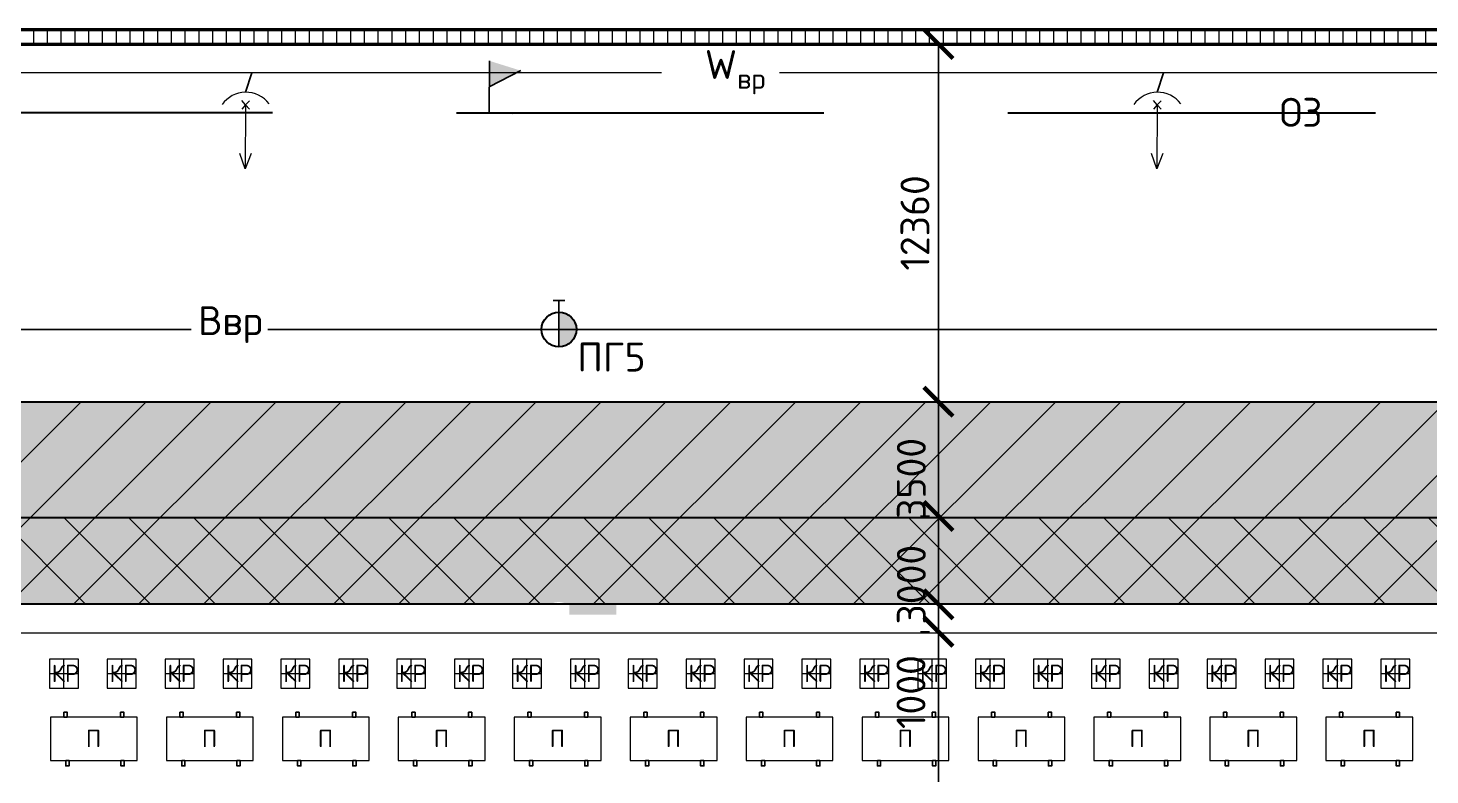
# Model space of a CAD drawing. Header units: millimetres. Extents: x -782 to 10910, y 3841 to 13237.
# Drawn here: x 6041.4 to 6138.3, y 7677.9 to 7729.5 of the extents above; entities that cross this region are included whole.
import ezdxf

# ---------------------------------------------------------------- set-up
doc = ezdxf.new("R2010")
doc.units = ezdxf.units.MM
doc.linetypes.add('штриховая2', pattern=[9.525, 6.35, -3.175])
doc.layers.add('1', color=7, linetype='Continuous')
for name, color, linetype, lineweight in [('желтый', 2, 'Continuous', 30), ('красный', 1, 'Continuous', 30), ('Тонкая 0.3', 140, 'Continuous', 25)]:
    doc.layers.add(name, color=color, linetype=linetype, lineweight=lineweight)
doc.styles.add('2.5', font='isocpeur.ttf', dxfattribs={"height": 2})
doc.styles.add('Isocpeur', font='isocpeur.ttf')
doc.dimstyles.new('М500 стройгенп', dxfattribs={"dimtxt": 2, "dimasz": 2, "dimexe": 1.25, "dimexo": 0.625, "dimtad": 1, "dimlfac": 500, "dimtxsty": '2.5', "dimblk": 'ARCHTICK', "dimcen": 2.5, "dimadec": 0, "dimazin": 0, "dimtfac": 1, "dimtmove": 0, "dimatfit": 3, "dimfxl": 1, "dimarcsym": 0})
pattern_1 = [(50, (6572.8187, 3022.8787), (4.5546167, -0.398477), [0.47625, -5.23875]), (355, (6572.8187, 3022.8787), (-0.8810855, 4.776421), [0.381, -4.1910146]), (100.45144, (6573.1982, 3022.8455), (3.673531, 4.377944), [0.40475, -4.452256]), (46.1842, (6572.8187, 3024.1487), (6.776976, -1.051058), [0.714375, -7.858125]), (96.63556, (6573.3834, 3024.061), (5.935103, 6.185653), [0.607126, -6.67839]), (351.18415, (6572.819, 3024.149), (5.935103, 6.185653), [0.571499, -6.286493]), (21, (6573.4537, 3023.831), (3.7903598, -2.55663), [0.47625, -5.23875]), (326, (6573.4537, 3023.831), (1.5450507, 4.604699), [0.381, -4.191]), (71.45144, (6573.7696, 3023.618), (5.3354105, 2.0480692), [0.40475, -4.4522484]), (37.5, (6572.8187, 3022.8787), (0.0772151, 2.11387597), [0, -4.1402, 0, -4.2545, 0, -4.206875]), (7.5, (6572.8187, 3022.8787), (1.6704916, 2.5045144), [0, -2.4257, 0, -4.04495, 0, -1.603375]), (327.5, (6571.4026, 3022.8787), (3.3897649, -0.1432186), [0, -1.5875, 0, -4.953, 0, -6.57225]), (317.5, (6570.7676, 3022.8787), (3.7032295, 0.6356623), [0, -2.06375, 0, -3.2893, 0, -4.66725])]

# ---------------------------------------------------------------- blocks, each defined once
blk = doc.blocks.new('_ArchTick')
at = {"color": 0, "linetype": 'ByBlock', "const_width": 0.15}
blk.add_lwpolyline([(-0.5, -0.5), (0.5, 0.5)], dxfattribs=at)
blk = doc.blocks.new('*D370')
at = {"color": 0, "lineweight": -2, "transparency": 16777216}
for p, q in [((6103.697, 7703.686), (6103.072, 7703.686)), ((6104.322, 7703.686), (6104.322, 7695.786)), ((6103.697, 7695.786), (6103.072, 7695.786))]:
    blk.add_line(p, q, dxfattribs=at)
at = {"layer": 'Defpoints', "color": 0, "lineweight": 30, "transparency": 16777216}
for p in [(6104.322, 7703.686), (6104.322, 7695.786), (6104.322, 7695.786)]:
    blk.add_point(p, dxfattribs=at)
at = {"color": 0, "lineweight": -2, "transparency": 16777216, "xscale": 2, "yscale": 2, "zscale": 2}
for p, rotation in [((6104.322, 7703.686), 90), ((6104.322, 7695.786), 270)]:
    blk.add_blockref('_ArchTick', p, dxfattribs=dict(at, rotation=rotation))
at = {"color": 0, "lineweight": 20, "transparency": 16777216, "insert": (6102.447, 7698.388), "char_height": 2, "attachment_point": 5, "rotation": 90, "style": '2.5'}
blk.add_mtext('3500', dxfattribs=at)
blk = doc.blocks.new('*D371')
at = {"color": 0, "lineweight": -2, "transparency": 16777216}
for p, q in [((6103.697, 7695.786), (6103.072, 7695.786)), ((6104.322, 7695.786), (6104.322, 7689.686)), ((6103.697, 7689.686), (6103.072, 7689.686))]:
    blk.add_line(p, q, dxfattribs=at)
at = {"layer": 'Defpoints', "color": 0, "lineweight": 30, "transparency": 16777216}
for p in [(6104.322, 7695.786), (6104.322, 7689.686), (6104.322, 7689.686)]:
    blk.add_point(p, dxfattribs=at)
at = {"color": 0, "lineweight": -2, "transparency": 16777216, "xscale": 2, "yscale": 2, "zscale": 2}
for p, rotation in [((6104.322, 7695.786), 90), ((6104.322, 7689.686), 270)]:
    blk.add_blockref('_ArchTick', p, dxfattribs=dict(at, rotation=rotation))
at = {"color": 0, "lineweight": 20, "transparency": 16777216, "insert": (6102.447, 7691.04), "char_height": 2, "attachment_point": 5, "rotation": 90, "style": '2.5'}
blk.add_mtext('3000', dxfattribs=at)
blk = doc.blocks.new('*D372')
at = {"color": 0, "lineweight": -2, "transparency": 16777216}
for p, q in [((6103.697, 7689.686), (6103.072, 7689.686)), ((6104.322, 7689.686), (6104.322, 7687.786)), ((6103.697, 7687.786), (6103.072, 7687.786))]:
    blk.add_line(p, q, dxfattribs=at)
at = {"layer": 'Defpoints', "color": 0, "lineweight": 30, "transparency": 16777216}
for p in [(6104.322, 7689.686), (6104.322, 7687.786), (6104.322, 7687.786)]:
    blk.add_point(p, dxfattribs=at)
at = {"color": 0, "lineweight": -2, "transparency": 16777216, "xscale": 2, "yscale": 2, "zscale": 2}
for p, rotation in [((6104.322, 7689.686), 90), ((6104.322, 7687.786), 270)]:
    blk.add_blockref('_ArchTick', p, dxfattribs=dict(at, rotation=rotation))
at = {"color": 0, "lineweight": 20, "transparency": 16777216, "insert": (6102.421, 7683.616), "char_height": 2, "attachment_point": 5, "rotation": 90, "style": '2.5'}
blk.add_mtext('1000', dxfattribs=at)
blk = doc.blocks.new('*D373')
at = {"color": 0, "lineweight": -2, "transparency": 16777216}
for p, q in [((6103.697, 7687.786), (6103.072, 7687.786)), ((6104.322, 7687.786), (6104.322, 7667.786)), ((6103.697, 7667.786), (6103.072, 7667.786))]:
    blk.add_line(p, q, dxfattribs=at)
at = {"layer": 'Defpoints', "color": 0, "lineweight": 30, "transparency": 16777216}
for p in [(6104.322, 7687.786), (6104.322, 7667.786), (6104.322, 7667.786)]:
    blk.add_point(p, dxfattribs=at)
at = {"color": 0, "lineweight": -2, "transparency": 16777216, "xscale": 2, "yscale": 2, "zscale": 2}
for p, rotation in [((6104.322, 7687.786), 90), ((6104.322, 7667.786), 270)]:
    blk.add_blockref('_ArchTick', p, dxfattribs=dict(at, rotation=rotation))
at = {"color": 0, "lineweight": 20, "transparency": 16777216, "insert": (6102.447, 7672.874), "char_height": 2, "attachment_point": 5, "rotation": 90, "style": '2.5'}
blk.add_mtext('10000', dxfattribs=at)
blk = doc.blocks.new('*D400')
at = {"color": 0, "lineweight": -2, "transparency": 16777216}
for p, q in [((6103.697, 7728.415), (6103.072, 7728.415)), ((6104.322, 7703.686), (6104.322, 7728.415)), ((6103.697, 7703.686), (6103.072, 7703.686))]:
    blk.add_line(p, q, dxfattribs=at)
at = {"layer": 'Defpoints', "color": 0, "lineweight": 30, "transparency": 16777216}
for p in [(6104.322, 7728.415), (6104.322, 7728.415), (6104.322, 7703.686)]:
    blk.add_point(p, dxfattribs=at)
at = {"color": 0, "lineweight": -2, "transparency": 16777216, "xscale": 2, "yscale": 2, "zscale": 2}
for p, rotation in [((6104.322, 7728.415), 90), ((6104.322, 7703.686), 270)]:
    blk.add_blockref('_ArchTick', p, dxfattribs=dict(at, rotation=rotation))
at = {"color": 0, "lineweight": 20, "transparency": 16777216, "insert": (6102.697, 7716.051), "char_height": 2, "attachment_point": 5, "rotation": 90, "style": '2.5'}
blk.add_mtext('12360', dxfattribs=at)

msp = doc.modelspace()

# ---------------------------------------------------------------- hatches: boundary and pattern name
at = {"lineweight": 20}
h = msp.add_hatch(dxfattribs=at)
h.set_pattern_fill('ANSI31', color=256, scale=0.3, angle=45)
h.set_pattern_definition([(90, (3748.1777, 4396.6759), (-0.9525, 2e-16), [])])
h.paths.add_polyline_path([(6259.465221, 7729.414934), (6258.465221, 7729.414934), (5927.872584, 7729.414934), (5928.872584, 7728.414934), (6258.465221, 7728.414934)])
h.paths.add_polyline_path([(6258.465221, 7456.471981), (5928.872584, 7456.471981), (5927.872584, 7455.471981), (6259.465221, 7455.471981)])
h = msp.add_hatch(dxfattribs=at)
h.set_pattern_fill('AR-CONC', color=256, scale=0.02)
h.set_pattern_definition([(50, (3748.1777, 4396.676), (3.6436934, -0.3187817), [0.381, -4.191]), (355, (3748.1777, 4396.676), (-0.7048684, 3.821137), [0.3048, -3.3528117]), (100.45144, (3748.4813, 4396.6493), (2.938825, 3.502355), [0.3238002, -3.561805]), (46.1842, (3748.1777, 4397.692), (5.421581, -0.8408466), [0.5715, -6.2865]), (96.63556, (3748.6295, 4397.622), (4.748083, 4.9485225), [0.4857005, -5.342712]), (351.18415, (3748.1777, 4397.692), (4.748083, 4.9485225), [0.457199, -5.029195]), (21, (3748.6857, 4397.438), (3.0322878, -2.045304), [0.381, -4.191]), (326, (3748.6857, 4397.438), (1.2360406, 3.6837593), [0.3048, -3.3528]), (71.451445, (3748.9384, 4397.2674), (4.2683284, 1.6384554), [0.3238002, -3.5617988]), (37.5, (3748.1777, 4396.6759), (0.06177207, 1.69110078), [0, -3.31216, 0, -3.4036, 0, -3.3655]), (7.5, (3748.1777, 4396.6759), (1.33639325, 2.0036115), [0, -1.94056, 0, -3.23596, 0, -1.2827]), (327.5, (3747.0448, 4396.6759), (2.7118119, -0.1145749), [0, -1.27, 0, -3.9624, 0, -5.2578]), (317.5, (3746.5368, 4396.676), (2.9625836, 0.5085298), [0, -1.651, 0, -2.63144, 0, -3.7338])])
h.paths.add_polyline_path([(6235.073788, 7491.475008), (6234.073788, 7491.475008), (6234.073788, 7495.474998), (6235.073788, 7495.474998), (6235.073788, 7497.474998), (6234.073788, 7497.474998), (6234.073788, 7501.474988), (6235.073788, 7501.474988), (6235.073788, 7503.474988), (6234.073788, 7503.474988), (6234.073788, 7507.474978), (6235.073788, 7507.474978), (6235.073788, 7509.474978), (6234.073788, 7509.474978), (6234.073788, 7512.834966), (6235.073788, 7512.834966), (6235.073788, 7514.834966), (6234.073788, 7514.834966), (6234.073788, 7518.672167), (6232.073788, 7518.672167), (6232.073788, 7491.475008), (6213.36352, 7491.475008), (6213.36352, 7498.085273), (6232.073788, 7498.085273), (6232.073788, 7500.085273), (6229.563493, 7500.085273), (6229.563493, 7501.085158), (6227.563493, 7501.085214), (6227.563493, 7500.085273), (6224.163502, 7500.085273), (6224.163502, 7501.085273), (6222.163502, 7501.085273), (6222.163502, 7500.085273), (6218.763511, 7500.085273), (6218.763511, 7501.085273), (6216.763511, 7501.085273), (6216.763511, 7500.085273), (6213.36352, 7500.085273), (6213.36352, 7501.085273), (6211.36352, 7501.085273), (6211.36352, 7500.085273), (6211.36352, 7498.085273), (6211.36352, 7486.686093), (6213.36352, 7486.686093), (6213.36352, 7489.475008), (6232.073788, 7489.475008), (6232.073788, 7486.686093), (6234.073788, 7486.686093), (6234.073788, 7489.475008), (6235.073788, 7489.475008)])
h.paths.add_polyline_path([(6234.073788, 7520.885088), (6231.327727, 7520.885088), (6231.327727, 7523.622385), (6229.327727, 7523.622385), (6229.327727, 7518.885088), (6232.073788, 7518.885088), (6232.073788, 7518.672167), (6234.073788, 7518.672167)])
h.paths.add_polyline_path([(6231.327727, 7527.213151), (6229.327727, 7527.213151), (6229.327727, 7523.622385), (6231.327727, 7523.622385)])
h.paths.add_polyline_path([(6231.327727, 7576.554693), (6234.465221, 7576.554693), (6234.465221, 7578.554693), (6231.327727, 7578.554693), (6231.327727, 7589.909461), (6229.327727, 7588.315929), (6229.327727, 7569.769697), (6228.327727, 7569.769697), (6228.327727, 7567.769697), (6229.327727, 7567.769697), (6229.327727, 7563.995394), (6228.327727, 7563.995394), (6228.327727, 7562.511797), (6228.327727, 7561.995394), (6229.327727, 7561.995394), (6229.327727, 7558.240089), (6228.327727, 7558.240089), (6228.327727, 7556.911806), (6228.327727, 7556.240089), (6229.327727, 7556.240089), (6229.327727, 7527.213151), (6231.327727, 7527.213151)])
h.paths.add_polyline_path([(6231.327727, 7624.395888), (6229.327727, 7624.395888), (6229.327727, 7622.405119), (6231.327727, 7622.405119)])
h.paths.add_polyline_path([(6231.327727, 7626.386657), (6229.327727, 7626.386657), (6229.327727, 7624.395888), (6231.327727, 7624.395888)])
h.paths.add_polyline_path([(6231.327727, 7653.976559), (6229.327727, 7653.564978), (6229.327727, 7626.386657), (6231.327727, 7626.386657)])
h.paths.add_polyline_path([(6081.863635, 7494.410845), (6084.86363, 7494.410845), (6084.86363, 7497.29084), (6081.863635, 7497.29084)], flags=9)
h.paths.add_polyline_path([(6078.821124, 7684.627242), (6082.061119, 7684.627242), (6082.061119, 7687.507237), (6078.821124, 7687.507237)], flags=9)
h.paths.add_polyline_path([(5952.625277, 7688.970857), (5955.865272, 7688.970857), (5955.865272, 7691.850853), (5952.625277, 7691.850853)], flags=9)
h.paths.add_polyline_path([(5952.565277, 7494.410845), (5955.925272, 7494.410845), (5955.925272, 7497.29084), (5952.565277, 7497.29084)], flags=9)
h.paths.add_polyline_path([(6192.744836, 7494.410845), (6195.98483, 7494.410845), (6195.98483, 7497.29084), (6192.744836, 7497.29084)], flags=9)
h.paths.add_polyline_path([(6212.280517, 7688.970857), (6215.280512, 7688.970857), (6215.280512, 7691.850853), (6212.280517, 7691.850853)], flags=9)
h.paths.add_polyline_path([(6239.086586, 7521.587591), (6243.286586, 7521.587591), (6243.286586, 7526.387591), (6239.086586, 7526.387591)], flags=9)
h.paths.add_polyline_path([(6239.016311, 7525.643268), (6243.216311, 7525.643268), (6243.216311, 7530.443268), (6239.016311, 7530.443268)], flags=9)
h.paths.add_polyline_path([(5929.469399, 7584.524291), (5934.489399, 7584.524291), (5934.489399, 7590.137624), (5929.469399, 7590.137624)], flags=9)
h.paths.add_polyline_path([(6086.61817, 7723.742087), (6091.63817, 7723.742087), (6091.63817, 7729.355421), (6086.61817, 7729.355421)], flags=9)
h.paths.add_polyline_path([(6237.544183, 7619.26621), (6240.744183, 7619.26621), (6240.744183, 7624.06621), (6237.544183, 7624.06621)], flags=9)
h.paths.add_polyline_path([(6237.855023, 7622.223466), (6240.455023, 7622.223466), (6240.455023, 7627.023466), (6237.855023, 7627.023466)], flags=9)
h.paths.add_polyline_path([(6237.708313, 7625.136799), (6240.308313, 7625.136799), (6240.308313, 7629.936799), (6237.708313, 7629.936799)], flags=9)
h.paths.add_polyline_path([(6217.165799, 7562.426558), (6220.525793, 7562.426558), (6220.525793, 7565.306554), (6217.165799, 7565.306554)], flags=9)
h.paths.add_polyline_path([(6217.165799, 7522.295333), (6220.645793, 7522.295333), (6220.645793, 7525.175328), (6217.165799, 7525.175328)], flags=9)
h.paths.add_polyline_path([(6248.556443, 7522.295333), (6251.916438, 7522.295333), (6251.916438, 7525.175328), (6248.556443, 7525.175328)], flags=9)
h.paths.add_polyline_path([(6206.907712, 7709.135718), (6208.947708, 7709.135718), (6208.947708, 7712.015713), (6206.907712, 7712.015713)], flags=9)
h.paths.add_polyline_path([(6240.656343, 7602.963678), (6242.69634, 7602.963678), (6242.69634, 7605.843673), (6240.656343, 7605.843673)], flags=9)
h.paths.add_polyline_path([(6240.225003, 7565.46286), (6242.264999, 7565.46286), (6242.264999, 7568.342855), (6240.225003, 7568.342855)], flags=9)
h.paths.add_polyline_path([(6221.64664, 7505.862229), (6223.206637, 7505.862229), (6223.206637, 7508.742224), (6221.64664, 7508.742224)], flags=25)
h.paths.add_polyline_path([(6211.227562, 7506.165942), (6212.667559, 7506.165942), (6212.667559, 7509.045937), (6211.227562, 7509.045937)], flags=9)
h.paths.add_polyline_path([(6216.246649, 7505.862229), (6217.806646, 7505.862229), (6217.806646, 7508.742224), (6216.246649, 7508.742224)], flags=25)
h.paths.add_polyline_path([(6233.547372, 7678.637158), (6235.347369, 7678.637158), (6235.347369, 7681.517153), (6233.547372, 7681.517153)], flags=9)
h.paths.add_polyline_path([(6240.210606, 7512.82244), (6241.650603, 7512.82244), (6241.650603, 7515.702435), (6240.210606, 7515.702435)], flags=9)
h.paths.add_polyline_path([(6228.237374, 7706.020236), (6230.397371, 7706.020236), (6230.397371, 7708.900231), (6228.237374, 7708.900231)], flags=9)
h.paths.add_polyline_path([(6222.115445, 7590.180862), (6224.155442, 7590.180862), (6224.155442, 7593.060857), (6222.115445, 7593.060857)], flags=9)
h.paths.add_polyline_path([(6217.979006, 7710.381625), (6220.019003, 7710.381625), (6220.019003, 7713.26162), (6217.979006, 7713.26162)], flags=9)
h.paths.add_polyline_path([(6224.8607, 7556.754908), (6226.300698, 7556.754908), (6226.300698, 7559.634903), (6224.8607, 7559.634903)], flags=9)
h.paths.add_polyline_path([(6240.802721, 7489.949803), (6242.002719, 7489.949803), (6242.002719, 7492.829798), (6240.802721, 7492.829798)], flags=9)
h.paths.add_polyline_path([(6234.532208, 7664.847544), (6235.972205, 7664.847544), (6235.972205, 7667.727539), (6234.532208, 7667.727539)], flags=9)
h.paths.add_polyline_path([(6219.917188, 7678.951133), (6221.957185, 7678.951133), (6221.957185, 7681.831128), (6219.917188, 7681.831128)], flags=9)
h.paths.add_polyline_path([(6220.078526, 7662.666867), (6222.118522, 7662.666867), (6222.118522, 7665.546862), (6220.078526, 7665.546862)], flags=9)
h.paths.add_polyline_path([(6220.155888, 7673.719522), (6221.595885, 7673.719522), (6221.595885, 7676.599517), (6220.155888, 7676.599517)], flags=9)
h.paths.add_polyline_path([(6231.952549, 7471.104259), (6233.392547, 7471.104259), (6233.392547, 7473.984254), (6231.952549, 7473.984254)], flags=9)
h.paths.add_polyline_path([(6240.571789, 7502.033902), (6241.771787, 7502.033902), (6241.771787, 7504.913898), (6240.571789, 7504.913898)], flags=9)
h.paths.add_polyline_path([(6240.802721, 7495.949793), (6242.002719, 7495.949793), (6242.002719, 7498.829788), (6240.802721, 7498.829788)], flags=9)
h.paths.add_polyline_path([(6240.210606, 7507.422449), (6241.650603, 7507.422449), (6241.650603, 7510.302444), (6240.210606, 7510.302444)], flags=9)
h.paths.add_polyline_path([(6226.994117, 7506.522542), (6229.034114, 7506.522542), (6229.034114, 7509.402538), (6226.994117, 7509.402538)], flags=25)
h.paths.add_polyline_path([(6224.8607, 7567.954889), (6226.300698, 7567.954889), (6226.300698, 7570.834885), (6224.8607, 7570.834885)], flags=9)
h.paths.add_polyline_path([(6224.8607, 7562.354899), (6226.300698, 7562.354899), (6226.300698, 7565.234894), (6224.8607, 7565.234894)], flags=9)
h.paths.add_polyline_path([(6229.327727, 7622.405119), (6229.327727, 7588.315929), (6231.327727, 7589.909461), (6231.327727, 7622.405119)])
at = {"lineweight": 25}
h = msp.add_hatch(dxfattribs=at)
h.set_pattern_fill('AR-CONC', color=256, scale=0.025)
h.set_pattern_definition(pattern_1)
edge = h.paths.add_edge_path()
edge.add_line((6219.815036, 7709.686093), (6203.815036, 7709.686093))
edge.add_arc((6193.422731, 7715.686093), 12, 322.94344259, 330, ccw=False)
edge.add_line((6202.999224, 7708.454856), (6204.593504, 7696.686093))
edge.add_line((6204.593504, 7696.686093), (6209.440895, 7696.686093))
edge.add_line((6209.440895, 7696.686093), (6256.465221, 7696.686093))
edge.add_line((6256.465221, 7696.686093), (6256.465221, 7703.686093))
edge.add_line((6256.465221, 7703.686093), (6253.460958, 7703.686093))
edge.add_line((6253.460958, 7703.686093), (6230.207341, 7703.686093))
edge.add_arc((6230.207341, 7715.686093), 12, 210, 270, ccw=False)
edge = h.paths.add_edge_path()
edge.add_arc((6193.422731, 7715.686093), 12, 270, 322.94344259, ccw=False)
edge.add_line((6193.422731, 7703.686093), (5964.075101, 7703.686093))
edge.add_line((5964.075101, 7703.686093), (5963.118141, 7696.686093))
edge.add_line((5963.118141, 7696.686093), (5981.963624, 7696.686093))
edge.add_arc((5981.963624, 7684.685706), 12.000386, 43.87205531, 90, ccw=False)
edge.add_line((5990.614573, 7693.002578), (5990.764715, 7694.10084))
edge.add_arc((5990.981432, 7695.686093), 1.599997, 180, 262.21542913, ccw=False)
edge.add_arc((5990.981432, 7695.686093), 1.599997, 0, 180, ccw=False)
edge.add_line((5992.58143, 7695.686093), (6175.163738, 7695.686093))
edge.add_arc((6176.763735, 7695.686093), 1.599997, 0, 180, ccw=False)
edge.add_arc((6176.763735, 7695.686093), 1.599997, -83.51900907, 0, ccw=False)
edge.add_line((6176.944332, 7694.09632), (6177.262301, 7691.749118))
edge.add_arc((6187.029212, 7686.280181), 11.19383, 68.24656364, 150.75355209, ccw=False)
edge.add_line((6191.177792, 7696.676868), (6204.593504, 7696.686093))
edge.add_line((6204.593504, 7696.686093), (6202.999224, 7708.454856))
edge = h.paths.add_edge_path(flags=16)
edge.add_arc((5969.282027, 7697.813651), 0.16, 0, 360)
h.paths.add_polyline_path([(6104.747378, 7695.088492), (6104.747378, 7701.688492), (6099.947378, 7701.688492), (6099.947378, 7695.088492)], flags=17)
h = msp.add_hatch(color=256, dxfattribs=at)
h.dxf.hatch_style = 1
h.paths.add_polyline_path([(6079.298758, 7708.686093, 0.414213562), (6078.09876, 7709.886091), (6078.09876, 7707.486095, 0.414213562)])
h = msp.add_hatch(dxfattribs=at)
h.set_pattern_fill('ANSI31', color=256)
h.set_pattern_definition([(45, (6572.8187, 3022.8787), (-2.245064, 2.245064), [])])
h.paths.add_polyline_path([(6204.627026, 7486.686093), (6199.090341, 7486.686093), (6199.090341, 7479.686093), (6203.670066, 7479.686093)])
h.paths.add_polyline_path([(6176.979931, 7489.271416), (6177.293382, 7491.569897, -0.033531004), (6174.872584, 7493.686093), (5992.872584, 7493.686093, -0.033546474), (5990.450606, 7491.568997), (5990.764715, 7489.271345, -0.454591532), (5992.58143, 7487.686093), (6175.163738, 7487.686093, -0.454492205)])
h.paths.add_polyline_path([(6203.07002, 7707.932252), (6201.990544, 7708.039551, -0.097320235), (6193.819793, 7703.692663), (5964.075106, 7703.686127), (5962.97992, 7695.675029, -0.071737884), (5969.756528, 7696.685812), (5975.902021, 7696.71553, -0.164269753), (5990.450606, 7691.803188), (5990.764715, 7694.10084, -0.374956444), (5989.381435, 7695.686093, -1), (5992.58143, 7695.686093), (6175.163738, 7695.686093, -1), (6178.363732, 7695.686093, -0.381458001), (6176.944332, 7694.09632), (6177.262301, 7691.749118, -0.164703998), (6191.843146, 7696.686093), (6204.593504, 7696.686093)])
h.paths.add_polyline_path([(5969.122028, 7697.813651, -1), (5969.442027, 7697.813651, -1)], flags=16)
h.paths.add_polyline_path([(6176.944332, 7694.09632, -0.447745786), (6175.163738, 7695.686093), (5992.58143, 7695.686093, -0.454591532), (5990.764715, 7694.10084), (5990.450606, 7691.803188, -0.033546474), (5992.872584, 7689.686093), (6174.902504, 7689.686523, -0.032682346), (6177.262301, 7691.749118)])
h.paths.add_polyline_path([(6104.747378, 7695.088492), (6104.747378, 7701.688492), (6099.947378, 7701.688492), (6099.947378, 7695.088492)], flags=24)
h.paths.add_polyline_path([(6104.747378, 7687.739991), (6104.747378, 7694.339991), (6099.947378, 7694.339991), (6099.947378, 7687.739991)], flags=9)
h.paths.add_polyline_path([(6004.809738, 7688.011093), (6011.009738, 7688.011093), (6011.009738, 7692.811093), (6004.809738, 7692.811093)], flags=9)
at = {"lineweight": 20}
h = msp.add_hatch(dxfattribs=at)
h.set_pattern_fill('AR-CONC', color=256, scale=0.025)
h.set_pattern_definition(pattern_1)
h.paths.add_polyline_path([(6256.465221, 7486.686093), (6204.627026, 7486.686093), (6203.670066, 7479.686093), (6256.465221, 7479.686093)])
edge = h.paths.add_edge_path()
edge.add_line((6204.627026, 7486.686093), (6185.781544, 7486.686093))
edge.add_arc((6185.781544, 7498.686479), 12.000386, 223.86662461, 270, ccw=False)
edge.add_line((6177.129806, 7490.370427), (6176.979931, 7489.271416))
edge.add_arc((6176.763735, 7487.686093), 1.599997, 0, 82.23429528, ccw=False)
edge.add_arc((6176.763735, 7487.686093), 1.599997, -180, 0, ccw=False)
edge.add_line((6175.163738, 7487.686093), (5992.58143, 7487.686093))
edge.add_arc((5990.981432, 7487.686093), 1.599997, -180, 0, ccw=False)
edge.add_arc((5990.981432, 7487.686093), 1.599997, 97.78457087, 180, ccw=False)
edge.add_line((5990.764715, 7489.271345), (5990.614573, 7490.369607))
edge.add_arc((5981.963624, 7498.686479), 12.000386, 270, 316.12794469, ccw=False)
edge.add_line((5981.963624, 7486.686093), (5963.118141, 7486.686093))
edge.add_line((5963.118141, 7486.686093), (5964.075101, 7479.686093))
edge.add_line((5964.075101, 7479.686093), (6203.670066, 7479.686093))
edge.add_line((6203.670066, 7479.686093), (6204.627026, 7486.686093))
edge = h.paths.add_edge_path()
edge.add_arc((6185.781544, 7498.686479), 12.000386, 204.62550124, 223.86662461, ccw=False)
edge.add_line((6174.872584, 7493.686093), (6082.124834, 7493.686093))
edge.add_arc((6080.990942, 7494.078881), 1.199998, 199.10645728, 340.89354272, ccw=False)
edge.add_line((6079.857049, 7493.686093), (5992.872584, 7493.686093))
edge.add_arc((5981.963624, 7498.686479), 12.000386, 316.12794469, 335.37449876, ccw=False)
edge.add_line((5990.614573, 7490.369607), (5990.764715, 7489.271345))
edge.add_arc((5990.981432, 7487.686093), 1.599997, 0, 97.78457087, ccw=False)
edge.add_line((5992.58143, 7487.686093), (6175.163738, 7487.686093))
edge.add_arc((6176.763735, 7487.686093), 1.599997, 82.23429528, 180, ccw=False)
edge.add_line((6176.979931, 7489.271416), (6177.129806, 7490.370427))
edge = h.paths.add_edge_path()
edge.add_line((6203.645234, 7703.686093), (5964.075101, 7703.686093))
edge.add_line((5964.075101, 7703.686093), (5963.118141, 7696.686093))
edge.add_line((5963.118141, 7696.686093), (5981.963624, 7696.686093))
edge.add_arc((5981.963624, 7684.685706), 12.000386, 43.87205531, 90, ccw=False)
edge.add_line((5990.614573, 7693.002578), (5990.764715, 7694.10084))
edge.add_arc((5990.981432, 7695.686093), 1.599997, 180, 262.21542913, ccw=False)
edge.add_arc((5990.981432, 7695.686093), 1.599997, 0, 180, ccw=False)
edge.add_line((5992.58143, 7695.686093), (6175.163738, 7695.686093))
edge.add_arc((6176.763735, 7695.686093), 1.599997, 0, 180, ccw=False)
edge.add_arc((6176.763735, 7695.686093), 1.599997, -83.51900907, 0, ccw=False)
edge.add_line((6176.944332, 7694.09632), (6177.262301, 7691.749118))
edge.add_arc((6236.704062, 7598.995311), 110.1662, 117.53133097, 122.65399107, ccw=False)
edge.add_line((6185.781544, 7696.686093), (6204.593504, 7696.686093))
edge.add_line((6204.593504, 7696.686093), (6203.645234, 7703.686093))
edge = h.paths.add_edge_path()
edge.add_line((5964.075101, 7703.686093), (5954.824206, 7703.686093))
edge.add_line((5954.824206, 7703.686093), (5954.82832, 7696.293524))
edge.add_arc((5957.872584, 7684.686093), 12, 90, 104.69589657, ccw=False)
edge.add_line((5957.872584, 7696.686093), (5963.118141, 7696.686093))
edge.add_line((5963.118141, 7696.686093), (5964.075101, 7703.686093))
edge = h.paths.add_edge_path()
edge.add_line((6177.262301, 7691.749118), (6176.944332, 7694.09632))
edge.add_arc((6176.763735, 7695.686093), 1.599997, 180, 276.48099093, ccw=False)
edge.add_line((6175.163738, 7695.686093), (5992.58143, 7695.686093))
edge.add_arc((5990.981432, 7695.686093), 1.599997, -97.78457087, 0, ccw=False)
edge.add_line((5990.764715, 7694.10084), (5990.614573, 7693.002578))
edge.add_arc((5981.963624, 7684.685706), 12.000386, 24.62550124, 43.87205531, ccw=False)
edge.add_line((5992.872584, 7689.686093), (6077.482453, 7689.686093))
edge.add_arc((6078.06843, 7688.638894), 1.199998, 60.7700888, 119.2299112, ccw=False)
edge.add_line((6078.654408, 7689.686093), (6174.872584, 7689.686093))
edge.add_arc((6177.012851, 7689.622486), 2.141212, 83.30987815, 178.29773268, ccw=False)
h.paths.add_polyline_path([(6078.821124, 7688.970857), (6082.061119, 7688.970857), (6082.061119, 7689.686093), (6078.821124, 7689.686093)])
h.paths.add_polyline_path([(6204.593504, 7696.686093), (6256.465221, 7696.686093), (6256.465221, 7703.686093), (6203.645234, 7703.686093)])
edge = h.paths.add_edge_path()
edge.add_arc((5962.872584, 7679.686093), 24, 109.59180627, 180)
edge.add_line((5938.872584, 7679.686093), (5938.872584, 7503.686093))
edge.add_arc((5962.872584, 7503.686093), 24, 180, 270)
edge.add_line((5962.872584, 7479.686093), (5964.075101, 7479.686093))
edge.add_line((5964.075101, 7479.686093), (5963.118141, 7486.686093))
edge.add_line((5963.118141, 7486.686093), (5957.872584, 7486.686093))
edge.add_arc((5934.902021, 7475.71553), 25.455844, 25.52877937, 64.47122063)
edge.add_line((5945.872584, 7498.686093), (5945.872584, 7684.686093))
edge.add_arc((5957.872584, 7684.686093), 12, 104.69589657, 180, ccw=False)
edge.add_line((5954.82832, 7696.293524), (5954.824979, 7702.296622))
at = {"lineweight": 25}
h = msp.add_hatch(dxfattribs=at)
h.set_pattern_fill('AR-CONC', color=256, scale=0.025)
h.set_pattern_definition(pattern_1)
h.paths.add_polyline_path([(5989.381435, 7487.686093, -0.374956444), (5990.764715, 7489.271345), (5990.614573, 7490.369607, -0.204033738), (5981.963624, 7486.686093), (5969.872584, 7486.686093, -0.072953131), (5962.97992, 7487.697156), (5964.075101, 7479.686093), (6197.590341, 7479.686093), (6197.590341, 7486.686093), (6185.781544, 7486.686093, -0.077886135), (6182.110246, 7487.261469), (6178.35871, 7487.559419, -0.96113778), (6175.163738, 7487.686093), (5992.58143, 7487.686093, -1)])
h.paths.add_polyline_path([(5939.303974, 7571.752242), (5945.903974, 7571.752242), (5945.903974, 7576.552242), (5939.303974, 7576.552242)], flags=24)
h.paths.add_polyline_path([(5940.797584, 7502.584802), (5947.397584, 7502.584802), (5947.397584, 7507.384802), (5940.797584, 7507.384802)], flags=24)
h.paths.add_polyline_path([(5938.685622, 7623.722621), (5942.375616, 7623.722621), (5942.375616, 7628.042614), (5938.685622, 7628.042614)], flags=9)
h.paths.add_polyline_path([(6104.747378, 7480.783693), (6104.747378, 7487.383693), (6099.947378, 7487.383693), (6099.947378, 7480.783693)], flags=24)
edge = h.paths.add_edge_path()
edge.add_arc((5962.872584, 7679.686093), 24, 109.59160183, 180)
edge.add_line((5938.872584, 7679.686093), (5938.872584, 7503.686093))
edge.add_arc((5962.872584, 7503.686093), 24, 180, 270)
edge.add_line((5962.872584, 7479.686093), (5964.075101, 7479.686093))
edge.add_line((5964.075101, 7479.686093), (5963.118141, 7486.686093))
edge.add_line((5963.118141, 7486.686093), (5962.97992, 7487.697156))
edge.add_arc((5969.872584, 7510.686093), 24, 180, 253.30994122, ccw=False)
edge.add_line((5945.872584, 7510.686093), (5945.872584, 7684.686093))
edge.add_arc((5957.872584, 7684.686093), 12, 104.69537151, 180, ccw=False)
edge.add_line((5954.828426, 7696.293552), (5954.82506, 7702.296651))
at = {"lineweight": 20}
h = msp.add_hatch(dxfattribs=at)
h.set_pattern_fill('ANSI31', color=256, angle=90)
h.set_pattern_definition([(135, (3748.1777, 4396.676), (-2.245064, -2.245064), [])])
h.paths.add_polyline_path([(5992.872584, 7493.686093, -0.084176912), (5990.614573, 7490.369607), (5990.764715, 7489.271345, -0.454591532), (5992.58143, 7487.686093), (6175.163738, 7487.686093, -0.454492205), (6176.979931, 7489.271416), (6177.129806, 7490.370427, -0.084153049), (6174.872584, 7493.686093), (6082.124834, 7493.686093, -0.71189231), (6079.857049, 7493.686093)])
h.paths.add_polyline_path([(5992.58143, 7695.686093, -0.454591532), (5990.764715, 7694.10084), (5990.614573, 7693.002578, -0.084176912), (5992.872584, 7689.686093), (6077.482453, 7689.686093, -0.260759243), (6078.654408, 7689.686093), (6174.872584, 7689.686093, -0.083164554), (6177.09722, 7692.967723), (6176.944332, 7694.09632, -0.447745786), (6175.163738, 7695.686093)])
h.paths.add_polyline_path([(6078.823507, 7689.031246), (6084.223507, 7689.031246), (6084.223507, 7693.831246), (6078.823507, 7693.831246)], flags=9)
h.paths.add_polyline_path([(6212.528158, 7688.38516), (6217.528158, 7688.38516), (6217.528158, 7693.18516), (6212.528158, 7693.18516)], flags=9)
at = {"layer": 'Тонкая 0.3', "ltscale": 5}
msp.add_hatch(color=7, dxfattribs=at).paths.add_polyline_path([(6073.290388, 7727.251902), (6073.27666, 7725.460715), (6075.46381, 7726.573947)])

# ---------------------------------------------------------------- linework, layer by layer
at = {"lineweight": 50}
msp.add_line((5927.872584, 7729.414934), (6258.465221, 7729.414934), dxfattribs=at)
at = {"color": 240, "lineweight": 20, "true_color": 0xed1f24}
for p, q in [((6085.187949, 7726.414888), (5930.872584, 7726.414888)), ((6256.465221, 7726.414888), (6093.342638, 7726.414888))]:
    msp.add_line(p, q, dxfattribs=at)
at = {"color": 1, "lineweight": 25}
for p, q in [((6056.429642, 7725.080229), (6056.872584, 7726.414934)), ((6119.429642, 7725.080229), (6119.872584, 7726.414934))]:
    msp.add_line(p, q, dxfattribs=at)
at = {"linetype": 'штриховая2', "lineweight": 30, "ltscale": 4}
msp.add_line((5994.809274, 7723.686093), (6186.416483, 7723.645636), dxfattribs=at)
at = {"lineweight": 25}
for p, q in [((6078.09876, 7710.686089), (6077.69876, 7710.686089)), ((6077.69876, 7710.686089), (6078.498759, 7710.686089)), ((6078.09876, 7709.886091), (6078.09876, 7710.686089)), ((6078.09876, 7709.886091), (6078.09876, 7707.486095))]:
    msp.add_line(p, q, dxfattribs=at)
at = {"color": 5, "lineweight": 25}
for p, q in [((5933.872584, 7708.686093), (6052.676915, 7708.686093)), ((6057.984712, 7708.686093), (6170.955463, 7708.686093))]:
    msp.add_line(p, q, dxfattribs=at)
at = {"lineweight": 30}
for p, q in [((5962.872584, 7703.686093), (6193.819793, 7703.692663)), ((5990.981432, 7695.686093), (6176.763735, 7695.686093)), ((6174.902504, 7689.686523), (5992.872584, 7689.686093))]:
    msp.add_line(p, q, dxfattribs=at)
at = {"lineweight": 20}
for p, q in [((6174.872584, 7687.686093), (5992.872584, 7687.686093)), ((6174.872584, 7687.686093), (5992.872584, 7687.686093)), ((6048.957708, 7681.886093), (6042.957708, 7681.886093)), ((6042.957708, 7681.886093), (6042.957708, 7678.886093)), ((6048.957708, 7678.886093), (6048.957708, 7681.886093)), ((6056.969868, 7681.886093), (6050.969868, 7681.886093)), ((6050.969868, 7681.886093), (6050.969868, 7678.886093)), ((6056.969868, 7678.886093), (6056.969868, 7681.886093)), ((6064.982029, 7681.886093), (6058.982029, 7681.886093)), ((6058.982029, 7681.886093), (6058.982029, 7678.886093)), ((6064.982029, 7678.886093), (6064.982029, 7681.886093)), ((6072.99419, 7681.886093), (6066.99419, 7681.886093)), ((6066.99419, 7681.886093), (6066.99419, 7678.886093)), ((6072.99419, 7678.886093), (6072.99419, 7681.886093)), ((6081.00635, 7681.886093), (6075.00635, 7681.886093)), ((6075.00635, 7681.886093), (6075.00635, 7678.886093)), ((6081.00635, 7678.886093), (6081.00635, 7681.886093)), ((6089.018511, 7681.886093), (6083.018511, 7681.886093)), ((6083.018511, 7681.886093), (6083.018511, 7678.886093)), ((6089.018511, 7678.886093), (6089.018511, 7681.886093)), ((6097.030671, 7681.886093), (6091.030671, 7681.886093)), ((6091.030671, 7681.886093), (6091.030671, 7678.886093)), ((6097.030671, 7678.886093), (6097.030671, 7681.886093)), ((6105.042832, 7681.886093), (6099.042832, 7681.886093)), ((6099.042832, 7681.886093), (6099.042832, 7678.886093)), ((6105.042832, 7678.886093), (6105.042832, 7681.886093)), ((6113.054993, 7681.886093), (6107.054993, 7681.886093)), ((6107.054993, 7681.886093), (6107.054993, 7678.886093)), ((6113.054993, 7678.886093), (6113.054993, 7681.886093)), ((6121.067153, 7681.886093), (6115.067153, 7681.886093)), ((6115.067153, 7681.886093), (6115.067153, 7678.886093)), ((6121.067153, 7678.886093), (6121.067153, 7681.886093)), ((6129.079314, 7681.886093), (6123.079314, 7681.886093)), ((6123.079314, 7681.886093), (6123.079314, 7678.886093)), ((6129.079314, 7678.886093), (6129.079314, 7681.886093)), ((6137.091475, 7681.886093), (6131.091475, 7681.886093)), ((6131.091475, 7681.886093), (6131.091475, 7678.886093)), ((6137.091475, 7678.886093), (6137.091475, 7681.886093)), ((6042.957708, 7678.886093), (6048.957708, 7678.886093)), ((6050.969868, 7678.886093), (6056.969868, 7678.886093)), ((6058.982029, 7678.886093), (6064.982029, 7678.886093)), ((6066.99419, 7678.886093), (6072.99419, 7678.886093)), ((6075.00635, 7678.886093), (6081.00635, 7678.886093)), ((6083.018511, 7678.886093), (6089.018511, 7678.886093)), ((6091.030671, 7678.886093), (6097.030671, 7678.886093)), ((6099.042832, 7678.886093), (6105.042832, 7678.886093)), ((6107.054993, 7678.886093), (6113.054993, 7678.886093)), ((6115.067153, 7678.886093), (6121.067153, 7678.886093)), ((6123.079314, 7678.886093), (6129.079314, 7678.886093)), ((6131.091475, 7678.886093), (6137.091475, 7678.886093))]:
    msp.add_line(p, q, dxfattribs=at)
at = {"lineweight": 13}
for p, q in [((6042.884704, 7685.886089), (6042.884704, 7683.886093)), ((6044.884701, 7685.886089), (6042.884704, 7685.886089)), ((6043.884703, 7683.886093), (6043.884703, 7685.886089)), ((6044.884701, 7683.886093), (6044.884701, 7685.886089)), ((6046.884701, 7685.886089), (6046.884701, 7683.886093)), ((6048.884698, 7685.886089), (6046.884701, 7685.886089)), ((6047.884699, 7683.886093), (6047.884699, 7685.886089)), ((6048.884698, 7683.886093), (6048.884698, 7685.886089)), ((6050.884698, 7685.886089), (6050.884698, 7683.886093)), ((6052.884694, 7685.886089), (6050.884698, 7685.886089)), ((6051.884696, 7683.886093), (6051.884696, 7685.886089)), ((6052.884694, 7683.886093), (6052.884694, 7685.886089)), ((6054.884694, 7685.886089), (6054.884694, 7683.886093)), ((6056.884691, 7685.886089), (6054.884694, 7685.886089)), ((6055.884693, 7683.886093), (6055.884693, 7685.886089)), ((6056.884691, 7683.886093), (6056.884691, 7685.886089)), ((6058.884691, 7685.886089), (6058.884691, 7683.886093)), ((6060.884688, 7685.886089), (6058.884691, 7685.886089)), ((6059.884689, 7683.886093), (6059.884689, 7685.886089)), ((6060.884688, 7683.886093), (6060.884688, 7685.886089)), ((6062.884688, 7685.886089), (6062.884688, 7683.886093)), ((6064.884684, 7685.886089), (6062.884688, 7685.886089)), ((6063.884686, 7683.886093), (6063.884686, 7685.886089)), ((6064.884684, 7683.886093), (6064.884684, 7685.886089)), ((6066.884684, 7685.886089), (6066.884684, 7683.886093)), ((6068.884681, 7685.886089), (6066.884684, 7685.886089)), ((6067.884683, 7683.886093), (6067.884683, 7685.886089)), ((6068.884681, 7683.886093), (6068.884681, 7685.886089)), ((6070.884681, 7685.886089), (6070.884681, 7683.886093)), ((6072.884678, 7685.886089), (6070.884681, 7685.886089)), ((6071.884679, 7683.886093), (6071.884679, 7685.886089)), ((6072.884678, 7683.886093), (6072.884678, 7685.886089)), ((6074.884678, 7685.886089), (6074.884678, 7683.886093)), ((6076.884674, 7685.886089), (6074.884678, 7685.886089)), ((6075.884676, 7683.886093), (6075.884676, 7685.886089)), ((6076.884674, 7683.886093), (6076.884674, 7685.886089)), ((6078.884674, 7685.886089), (6078.884674, 7683.886093)), ((6080.884671, 7685.886089), (6078.884674, 7685.886089)), ((6079.884673, 7683.886093), (6079.884673, 7685.886089)), ((6080.884671, 7683.886093), (6080.884671, 7685.886089)), ((6082.884671, 7685.886089), (6082.884671, 7683.886093)), ((6084.884668, 7685.886089), (6082.884671, 7685.886089)), ((6083.884669, 7683.886093), (6083.884669, 7685.886089)), ((6084.884668, 7683.886093), (6084.884668, 7685.886089)), ((6086.884668, 7685.886089), (6086.884668, 7683.886093)), ((6088.884664, 7685.886089), (6086.884668, 7685.886089)), ((6087.884666, 7683.886093), (6087.884666, 7685.886089)), ((6088.884664, 7683.886093), (6088.884664, 7685.886089)), ((6090.884664, 7685.886089), (6090.884664, 7683.886093)), ((6092.884661, 7685.886089), (6090.884664, 7685.886089)), ((6091.884663, 7683.886093), (6091.884663, 7685.886089)), ((6092.884661, 7683.886093), (6092.884661, 7685.886089)), ((6094.884661, 7685.886089), (6094.884661, 7683.886093)), ((6096.884658, 7685.886089), (6094.884661, 7685.886089)), ((6095.884659, 7683.886093), (6095.884659, 7685.886089)), ((6096.884658, 7683.886093), (6096.884658, 7685.886089)), ((6098.884658, 7685.886089), (6098.884658, 7683.886093)), ((6100.884654, 7685.886089), (6098.884658, 7685.886089)), ((6099.884656, 7683.886093), (6099.884656, 7685.886089)), ((6100.884654, 7683.886093), (6100.884654, 7685.886089)), ((6102.884654, 7685.886089), (6102.884654, 7683.886093)), ((6104.884651, 7685.886089), (6102.884654, 7685.886089)), ((6103.884653, 7683.886093), (6103.884653, 7685.886089)), ((6104.884651, 7683.886093), (6104.884651, 7685.886089)), ((6106.884651, 7685.886089), (6106.884651, 7683.886093)), ((6108.884648, 7685.886089), (6106.884651, 7685.886089)), ((6107.884649, 7683.886093), (6107.884649, 7685.886089)), ((6108.884648, 7683.886093), (6108.884648, 7685.886089)), ((6110.884648, 7685.886089), (6110.884648, 7683.886093)), ((6112.884644, 7685.886089), (6110.884648, 7685.886089)), ((6111.884646, 7683.886093), (6111.884646, 7685.886089)), ((6112.884644, 7683.886093), (6112.884644, 7685.886089)), ((6114.884644, 7685.886089), (6114.884644, 7683.886093)), ((6116.884641, 7685.886089), (6114.884644, 7685.886089)), ((6115.884643, 7683.886093), (6115.884643, 7685.886089)), ((6116.884641, 7683.886093), (6116.884641, 7685.886089)), ((6118.884641, 7685.886089), (6118.884641, 7683.886093)), ((6120.884638, 7685.886089), (6118.884641, 7685.886089)), ((6119.884639, 7683.886093), (6119.884639, 7685.886089)), ((6120.884638, 7683.886093), (6120.884638, 7685.886089)), ((6122.884638, 7685.886089), (6122.884638, 7683.886093)), ((6124.884634, 7685.886089), (6122.884638, 7685.886089)), ((6123.884636, 7683.886093), (6123.884636, 7685.886089)), ((6124.884634, 7683.886093), (6124.884634, 7685.886089)), ((6126.884634, 7685.886089), (6126.884634, 7683.886093)), ((6128.884631, 7685.886089), (6126.884634, 7685.886089)), ((6127.884633, 7683.886093), (6127.884633, 7685.886089)), ((6128.884631, 7683.886093), (6128.884631, 7685.886089)), ((6130.884631, 7685.886089), (6130.884631, 7683.886093)), ((6132.884628, 7685.886089), (6130.884631, 7685.886089)), ((6131.884629, 7683.886093), (6131.884629, 7685.886089)), ((6132.884628, 7683.886093), (6132.884628, 7685.886089)), ((6134.884628, 7685.886089), (6134.884628, 7683.886093)), ((6136.884624, 7685.886089), (6134.884628, 7685.886089)), ((6135.884626, 7683.886093), (6135.884626, 7685.886089)), ((6136.884624, 7683.886093), (6136.884624, 7685.886089)), ((6044.884701, 7684.886091), (6042.884704, 7684.886091)), ((6048.884698, 7684.886091), (6046.884701, 7684.886091)), ((6052.884694, 7684.886091), (6050.884698, 7684.886091)), ((6056.884691, 7684.886091), (6054.884694, 7684.886091)), ((6060.884688, 7684.886091), (6058.884691, 7684.886091)), ((6064.884684, 7684.886091), (6062.884688, 7684.886091)), ((6068.884681, 7684.886091), (6066.884684, 7684.886091)), ((6072.884678, 7684.886091), (6070.884681, 7684.886091)), ((6076.884674, 7684.886091), (6074.884678, 7684.886091)), ((6080.884671, 7684.886091), (6078.884674, 7684.886091)), ((6084.884668, 7684.886091), (6082.884671, 7684.886091)), ((6088.884664, 7684.886091), (6086.884668, 7684.886091)), ((6092.884661, 7684.886091), (6090.884664, 7684.886091)), ((6096.884658, 7684.886091), (6094.884661, 7684.886091)), ((6100.884654, 7684.886091), (6098.884658, 7684.886091)), ((6104.884651, 7684.886091), (6102.884654, 7684.886091)), ((6108.884648, 7684.886091), (6106.884651, 7684.886091)), ((6112.884644, 7684.886091), (6110.884648, 7684.886091)), ((6116.884641, 7684.886091), (6114.884644, 7684.886091)), ((6120.884638, 7684.886091), (6118.884641, 7684.886091)), ((6124.884634, 7684.886091), (6122.884638, 7684.886091)), ((6128.884631, 7684.886091), (6126.884634, 7684.886091)), ((6132.884628, 7684.886091), (6130.884631, 7684.886091)), ((6136.884624, 7684.886091), (6134.884628, 7684.886091)), ((6042.884704, 7683.886093), (6044.884701, 7683.886093)), ((6046.884701, 7683.886093), (6048.884698, 7683.886093)), ((6050.884698, 7683.886093), (6052.884694, 7683.886093)), ((6054.884694, 7683.886093), (6056.884691, 7683.886093)), ((6058.884691, 7683.886093), (6060.884688, 7683.886093)), ((6062.884688, 7683.886093), (6064.884684, 7683.886093)), ((6066.884684, 7683.886093), (6068.884681, 7683.886093)), ((6070.884681, 7683.886093), (6072.884678, 7683.886093)), ((6074.884678, 7683.886093), (6076.884674, 7683.886093)), ((6078.884674, 7683.886093), (6080.884671, 7683.886093)), ((6082.884671, 7683.886093), (6084.884668, 7683.886093)), ((6086.884668, 7683.886093), (6088.884664, 7683.886093)), ((6090.884664, 7683.886093), (6092.884661, 7683.886093)), ((6094.884661, 7683.886093), (6096.884658, 7683.886093)), ((6098.884658, 7683.886093), (6100.884654, 7683.886093)), ((6102.884654, 7683.886093), (6104.884651, 7683.886093)), ((6106.884651, 7683.886093), (6108.884648, 7683.886093)), ((6110.884648, 7683.886093), (6112.884644, 7683.886093)), ((6114.884644, 7683.886093), (6116.884641, 7683.886093)), ((6118.884641, 7683.886093), (6120.884638, 7683.886093)), ((6122.884638, 7683.886093), (6124.884634, 7683.886093)), ((6126.884634, 7683.886093), (6128.884631, 7683.886093)), ((6130.884631, 7683.886093), (6132.884628, 7683.886093)), ((6134.884628, 7683.886093), (6136.884624, 7683.886093))]:
    msp.add_line(p, q, dxfattribs=at)
at = {"lineweight": 50}
msp.add_lwpolyline([(6258.465221, 7479.686093), (6258.465221, 7456.471981), (5928.872584, 7456.471981), (5928.872584, 7728.414934), (6258.465221, 7728.414934), (6258.465221, 7703.686093)], dxfattribs=at)
at = {"linetype": 'Continuous'}
for points in [[(6043.891569, 7682.219102), (6044.119406, 7682.219102), (6044.119406, 7681.886093), (6043.891569, 7681.886093)], [(6047.809535, 7682.219102), (6048.037373, 7682.219102), (6048.037373, 7681.886093), (6047.809535, 7681.886093)], [(6051.903729, 7682.219102), (6052.131567, 7682.219102), (6052.131567, 7681.886093), (6051.903729, 7681.886093)], [(6055.821696, 7682.219102), (6056.049534, 7682.219102), (6056.049534, 7681.886093), (6055.821696, 7681.886093)], [(6059.91589, 7682.219102), (6060.143727, 7682.219102), (6060.143727, 7681.886093), (6059.91589, 7681.886093)], [(6063.833857, 7682.219102), (6064.061694, 7682.219102), (6064.061694, 7681.886093), (6063.833857, 7681.886093)], [(6067.928051, 7682.219102), (6068.155888, 7682.219102), (6068.155888, 7681.886093), (6067.928051, 7681.886093)], [(6071.846017, 7682.219102), (6072.073855, 7682.219102), (6072.073855, 7681.886093), (6071.846017, 7681.886093)], [(6075.940211, 7682.219102), (6076.168049, 7682.219102), (6076.168049, 7681.886093), (6075.940211, 7681.886093)], [(6079.858178, 7682.219102), (6080.086015, 7682.219102), (6080.086015, 7681.886093), (6079.858178, 7681.886093)], [(6083.952372, 7682.219102), (6084.180209, 7682.219102), (6084.180209, 7681.886093), (6083.952372, 7681.886093)], [(6087.870338, 7682.219102), (6088.098176, 7682.219102), (6088.098176, 7681.886093), (6087.870338, 7681.886093)], [(6091.964532, 7682.219102), (6092.19237, 7682.219102), (6092.19237, 7681.886093), (6091.964532, 7681.886093)], [(6095.882499, 7682.219102), (6096.110337, 7682.219102), (6096.110337, 7681.886093), (6095.882499, 7681.886093)], [(6099.976693, 7682.219102), (6100.20453, 7682.219102), (6100.20453, 7681.886093), (6099.976693, 7681.886093)], [(6103.89466, 7682.219102), (6104.122497, 7682.219102), (6104.122497, 7681.886093), (6103.89466, 7681.886093)], [(6107.988854, 7682.219102), (6108.216691, 7682.219102), (6108.216691, 7681.886093), (6107.988854, 7681.886093)], [(6111.90682, 7682.219102), (6112.134658, 7682.219102), (6112.134658, 7681.886093), (6111.90682, 7681.886093)], [(6116.001014, 7682.219102), (6116.228852, 7682.219102), (6116.228852, 7681.886093), (6116.001014, 7681.886093)], [(6119.918981, 7682.219102), (6120.146818, 7682.219102), (6120.146818, 7681.886093), (6119.918981, 7681.886093)], [(6124.013175, 7682.219102), (6124.241012, 7682.219102), (6124.241012, 7681.886093), (6124.013175, 7681.886093)], [(6127.931141, 7682.219102), (6128.158979, 7682.219102), (6128.158979, 7681.886093), (6127.931141, 7681.886093)], [(6132.025335, 7682.219102), (6132.253173, 7682.219102), (6132.253173, 7681.886093), (6132.025335, 7681.886093)], [(6135.943302, 7682.219102), (6136.17114, 7682.219102), (6136.17114, 7681.886093), (6135.943302, 7681.886093)], [(6044.013153, 7678.886093), (6044.24099, 7678.886093), (6044.24099, 7678.516611), (6044.013153, 7678.516611)], [(6047.825793, 7678.886093), (6048.053631, 7678.886093), (6048.053631, 7678.516611), (6047.825793, 7678.516611)], [(6052.025313, 7678.886093), (6052.253151, 7678.886093), (6052.253151, 7678.516611), (6052.025313, 7678.516611)], [(6055.837954, 7678.886093), (6056.065791, 7678.886093), (6056.065791, 7678.516611), (6055.837954, 7678.516611)], [(6060.037474, 7678.886093), (6060.265311, 7678.886093), (6060.265311, 7678.516611), (6060.037474, 7678.516611)], [(6063.850114, 7678.886093), (6064.077952, 7678.886093), (6064.077952, 7678.516611), (6063.850114, 7678.516611)], [(6068.049634, 7678.886093), (6068.277472, 7678.886093), (6068.277472, 7678.516611), (6068.049634, 7678.516611)], [(6071.862275, 7678.886093), (6072.090112, 7678.886093), (6072.090112, 7678.516611), (6071.862275, 7678.516611)], [(6076.061795, 7678.886093), (6076.289632, 7678.886093), (6076.289632, 7678.516611), (6076.061795, 7678.516611)], [(6079.874436, 7678.886093), (6080.102273, 7678.886093), (6080.102273, 7678.516611), (6079.874436, 7678.516611)], [(6084.073956, 7678.886093), (6084.301793, 7678.886093), (6084.301793, 7678.516611), (6084.073956, 7678.516611)], [(6087.886596, 7678.886093), (6088.114434, 7678.886093), (6088.114434, 7678.516611), (6087.886596, 7678.516611)], [(6092.086116, 7678.886093), (6092.313954, 7678.886093), (6092.313954, 7678.516611), (6092.086116, 7678.516611)], [(6095.898757, 7678.886093), (6096.126594, 7678.886093), (6096.126594, 7678.516611), (6095.898757, 7678.516611)], [(6100.098277, 7678.886093), (6100.326114, 7678.886093), (6100.326114, 7678.516611), (6100.098277, 7678.516611)], [(6103.910917, 7678.886093), (6104.138755, 7678.886093), (6104.138755, 7678.516611), (6103.910917, 7678.516611)], [(6108.110437, 7678.886093), (6108.338275, 7678.886093), (6108.338275, 7678.516611), (6108.110437, 7678.516611)], [(6111.923078, 7678.886093), (6112.150915, 7678.886093), (6112.150915, 7678.516611), (6111.923078, 7678.516611)], [(6116.122598, 7678.886093), (6116.350435, 7678.886093), (6116.350435, 7678.516611), (6116.122598, 7678.516611)], [(6119.935239, 7678.886093), (6120.163076, 7678.886093), (6120.163076, 7678.516611), (6119.935239, 7678.516611)], [(6124.134759, 7678.886093), (6124.362596, 7678.886093), (6124.362596, 7678.516611), (6124.134759, 7678.516611)], [(6127.947399, 7678.886093), (6128.175237, 7678.886093), (6128.175237, 7678.516611), (6127.947399, 7678.516611)], [(6132.146919, 7678.886093), (6132.374757, 7678.886093), (6132.374757, 7678.516611), (6132.146919, 7678.516611)], [(6135.95956, 7678.886093), (6136.187397, 7678.886093), (6136.187397, 7678.516611), (6135.95956, 7678.516611)]]:
    msp.add_lwpolyline(points, close=True, dxfattribs=at)
at = {"layer": 'желтый', "color": 5}
msp.add_circle((6078.09876, 7708.686093), 1.199998, dxfattribs=at)
at = {"layer": 'красный', "color": 1, "lineweight": 20}
for p, q in [((6056.441958, 7724.203235), (6056.173569, 7723.909388)), ((6056.441958, 7724.203235), (6056.178355, 7724.501384)), ((6056.441958, 7724.203235), (6056.406301, 7719.793387)), ((6056.441958, 7724.203235), (6056.710348, 7724.497082)), ((6056.441958, 7724.203235), (6056.705561, 7723.905086)), ((6119.441958, 7724.203235), (6119.173569, 7723.909388)), ((6119.441958, 7724.203235), (6119.178355, 7724.501384)), ((6119.441958, 7724.203235), (6119.406301, 7719.793387)), ((6119.441958, 7724.203235), (6119.710348, 7724.497082)), ((6119.441958, 7724.203235), (6119.705561, 7723.905086)), ((6056.406301, 7719.793387), (6056.040377, 7720.852342)), ((6056.817716, 7720.846056), (6056.406301, 7719.793387)), ((6119.406301, 7719.793387), (6119.040377, 7720.852342)), ((6119.817716, 7720.846056), (6119.406301, 7719.793387))]:
    msp.add_line(p, q, dxfattribs=at)
for centre in [(6056.469534, 7723.061556), (6119.469534, 7723.061556)]:
    msp.add_arc(centre, 2.019068, 37.53861683, 144.72563763, dxfattribs=at)
at = {"layer": 'Тонкая 0.3', "color": 7, "ltscale": 5}
for p, q in [((6073.262932, 7723.669528), (6073.290388, 7727.251902)), ((6075.46381, 7726.573947), (6073.27666, 7725.460715)), ((6071.945137, 7723.639425), (6074.880073, 7723.616931))]:
    msp.add_line(p, q, dxfattribs=at)

# ---------------------------------------------------------------- texts
at = {"lineweight": 40, "insert": (6081.724813, 7706.774482), "char_height": 2, "width": 15.99997333, "attachment_point": 5, "style": 'Isocpeur'}
msp.add_mtext('ПГ5', dxfattribs=at)
at = {"layer": '1', "width": 335.51997649, "style": 'Isocpeur'}
for s, insert, char_height, attachment_point in [('\\A1;W{\\H0.7x;\\S^ вр;}', (6088.175931, 7727.998754), 2, 1), ('ОЗ', (6127.892381, 7724.691117), 2, 1), ('\\A1;Ввр', (6053.15915, 7710.289568), 2, 1), ('КР', (6043.042938, 7684.30841), 1.199998, 7), ('КР', (6047.042935, 7684.30841), 1.199998, 7), ('КР', (6051.042931, 7684.30841), 1.199998, 7), ('КР', (6055.042928, 7684.30841), 1.199998, 7), ('КР', (6059.042925, 7684.30841), 1.199998, 7), ('КР', (6063.042921, 7684.30841), 1.199998, 7), ('КР', (6067.042918, 7684.30841), 1.199998, 7), ('КР', (6071.042915, 7684.30841), 1.199998, 7), ('КР', (6075.042911, 7684.30841), 1.199998, 7), ('КР', (6079.042908, 7684.30841), 1.199998, 7), ('КР', (6083.042905, 7684.30841), 1.199998, 7), ('КР', (6087.042901, 7684.30841), 1.199998, 7), ('КР', (6091.042898, 7684.30841), 1.199998, 7), ('КР', (6095.042895, 7684.30841), 1.199998, 7), ('КР', (6099.042891, 7684.30841), 1.199998, 7), ('КР', (6103.042888, 7684.30841), 1.199998, 7), ('КР', (6107.042885, 7684.30841), 1.199998, 7), ('КР', (6111.042881, 7684.30841), 1.199998, 7), ('КР', (6115.042878, 7684.30841), 1.199998, 7), ('КР', (6119.042875, 7684.30841), 1.199998, 7), ('КР', (6123.042871, 7684.30841), 1.199998, 7), ('КР', (6127.042868, 7684.30841), 1.199998, 7), ('КР', (6131.042865, 7684.30841), 1.199998, 7), ('КР', (6135.042861, 7684.30841), 1.199998, 7), ('П', (6045.407037, 7679.809163), 1.199998, 7), ('П', (6053.419197, 7679.809163), 1.199998, 7), ('П', (6061.431358, 7679.809163), 1.199998, 7), ('П', (6069.443518, 7679.809163), 1.199998, 7), ('П', (6077.455679, 7679.809163), 1.199998, 7), ('П', (6085.46784, 7679.809163), 1.199998, 7), ('П', (6093.48, 7679.809163), 1.199998, 7), ('П', (6101.492161, 7679.809163), 1.199998, 7), ('П', (6109.504321, 7679.809163), 1.199998, 7), ('П', (6117.516482, 7679.809163), 1.199998, 7), ('П', (6125.528643, 7679.809163), 1.199998, 7), ('П', (6133.540803, 7679.809163), 1.199998, 7)]:
    msp.add_mtext(s, dxfattribs=dict(at, insert=insert, char_height=char_height, attachment_point=attachment_point))

# ---------------------------------------------------------------- dimensions: what is measured, and where the dimension line sits
at = {"lineweight": 20}
dim = msp.add_linear_dim(base=(6104.322378, 7728.414934), p1=(6104.322378, 7703.686093), p2=(6104.322378, 7728.414934), angle=90, text='12360', dimstyle='М500 стройгенп', dxfattribs=at)
dim.commit()
dim.dimension.update_dxf_attribs({"geometry": '*D400', "text_midpoint": (6102.697378, 7716.050513)})
for base, p1, p2, text, picture, middle in [((6104.322378, 7695.786093), (6104.322378, 7703.686093), (6104.322378, 7695.786093), '3500', '*D370', (6102.447378, 7698.388492)), ((6104.322378, 7689.686093), (6104.322378, 7695.786093), (6104.322378, 7689.686093), '3000', '*D371', (6102.447378, 7691.039991)), ((6104.322378, 7687.786093), (6104.322378, 7689.686093), (6104.322378, 7687.786093), '1000', '*D372', (6102.421053, 7683.615832))]:
    dim = msp.add_linear_dim(base=base, p1=p1, p2=p2, angle=270, text=text, dimstyle='М500 стройгенп', override={"dimtmove": 2}, dxfattribs=at)
    dim.commit()
    dim.dimension.update_dxf_attribs({"geometry": picture, "text_midpoint": middle, "dimtype": 160})
dim = msp.add_linear_dim(base=(6104.322378, 7667.786093), p1=(6104.322378, 7687.786093), p2=(6104.322378, 7667.786093), angle=270, dimstyle='М500 стройгенп', override={"dimtmove": 2}, dxfattribs=at)
dim.commit()
dim.dimension.update_dxf_attribs({"geometry": '*D373', "text_midpoint": (6102.447378, 7672.87417), "dimtype": 160})

doc.saveas('drawing.dxf')
